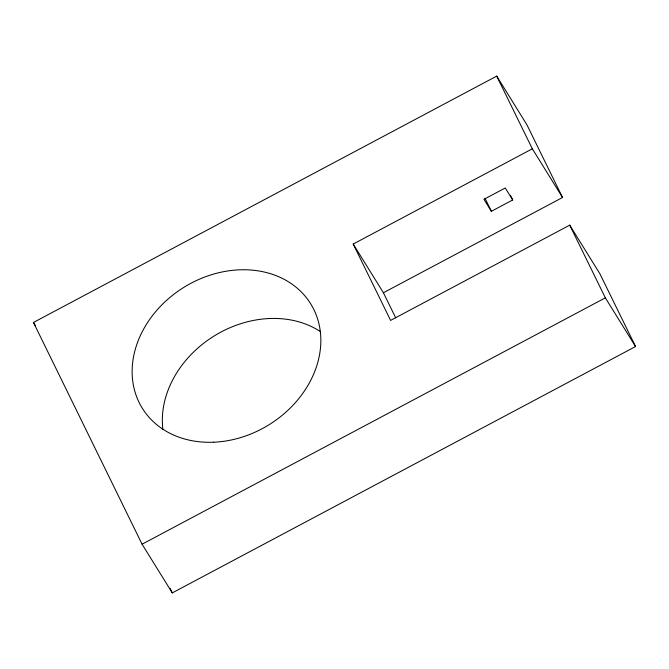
<?xml version="1.0" encoding="UTF-8"?>
<svg xmlns="http://www.w3.org/2000/svg" width="669" height="669" viewBox="0 0 669 669"><rect width="100%" height="100%" fill="white"/><g stroke="black" fill="none" stroke-linecap="round" stroke-linejoin="round"><path stroke-width="1" d="M353.207 244.06L390.604 320.401L569.729 225.144L599.934 273.83L635.55 346.534L172.284 592.893L142.079 544.206L33.45 322.466L496.716 76.107L526.921 124.794L562.537 197.497L383.412 292.754L353.207 244.06L532.332 148.802L562.537 197.497M512.705 199.964L505.271 187.972L483.946 199.32L491.381 211.304L512.705 199.964L510.422 195.306M142.079 544.206L605.345 297.847L635.55 346.534M33.45 322.466L35.649 326.004M496.716 76.107L532.332 148.802M569.729 225.144L605.345 297.847M484.992 198.258L491.381 211.304M383.412 292.754L395.73 317.884M169.993 588.218L172.284 592.893M162.885 429.381A99.071 80.824 -31.8 0 1 214.164 335.98A99.071 80.824 -31.8 0 1 320.602 331.724M213.637 442.217A99.071 80.824 -31.8 0 0 313.861 309.555A99.071 80.824 -31.8 0 0 151.955 316.295A99.071 80.824 -31.8 0 0 213.637 442.217"/></g></svg>
